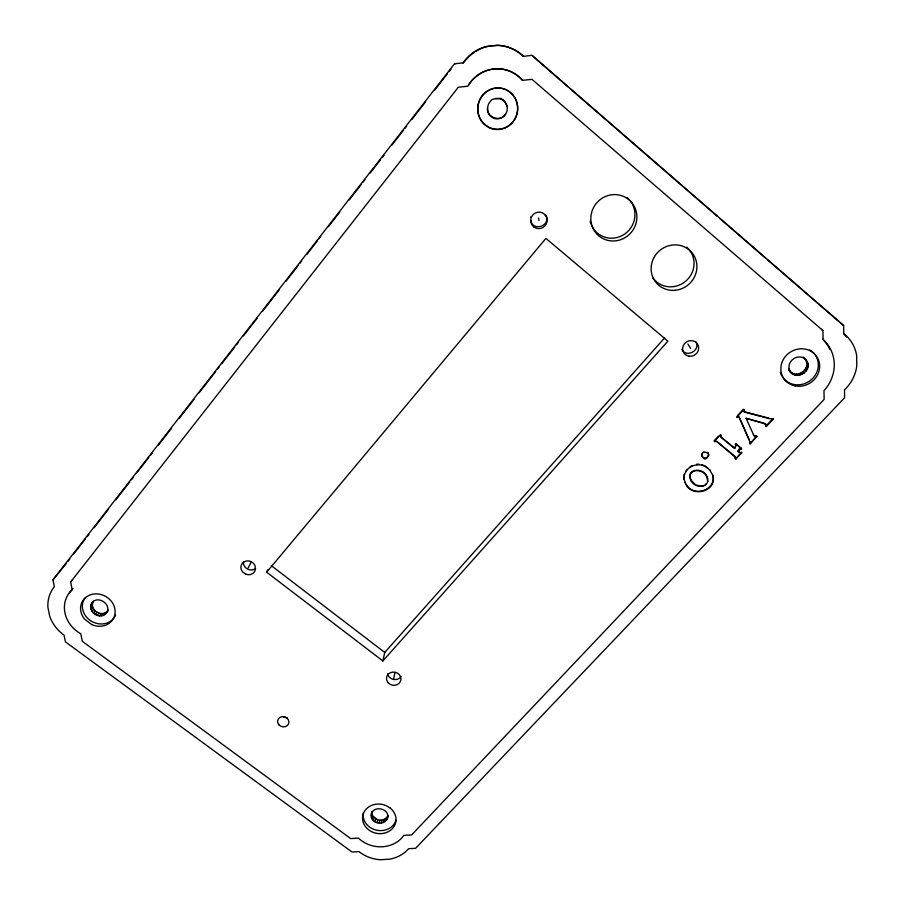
<?xml version="1.0" encoding="UTF-8"?>
<svg xmlns="http://www.w3.org/2000/svg" width="905" height="905" viewBox="0 0 905 905"><rect width="100%" height="100%" fill="white"/><g stroke="black" fill="none" stroke-linecap="round" stroke-linejoin="round"><path stroke-width="1.36" d="M683.909 477.365L684.372 474.118L684.248 479.526L683.909 477.365L684.123 477.908M686.454 484.876L686.228 484.322C693.377 497.795 716.658 490.103 712.744 475.136C717.982 491.754 690.413 498.7 685.119 482.456L685.334 482.999L684.033 478.983M91.677 603.431C97.627 593.782 113.815 605.762 105.433 613.918C97.819 620.932 85.07 608.386 93.407 601.225L90.896 605.309M105.433 613.918L108.396 610.117C103.623 617.73 90.443 611.633 92.638 603.092M690.753 479.684C685.47 467.84 704.814 467.263 707.077 477.331L706.816 476.788C712.133 488.61 692.744 489.209 690.526 479.141L691.556 481.087M689.995 477.682L690.221 478.213C688.479 468.326 702.936 468.688 706.262 475.917L706.002 475.374M243.468 561.881C242.664 567.944 250.572 572.299 255.391 568.645M707.608 478.813L707.359 478.27L707.676 481.856M708.185 453.281L708.739 455.034C703.174 467.444 697.461 445.927 708.434 453.801L707.382 452.296L707.631 452.805M701.782 455.611L701.545 455.091C701.76 459.412 708.762 458.699 708.491 454.514L708.739 455.034M387.408 818.346C390.609 808.052 371.932 804.59 371.22 815.337C370.937 824.76 387.272 826.073 387.747 816.367M386.526 820.043L387.917 815.382M385.157 821.457L385.666 818.482L387.023 817.068M383.403 822.498L383.912 819.523L385.666 818.482M381.378 823.086L381.899 820.111L383.912 819.523M756.897 436.549L756.399 436.131C754.487 437.217 753.571 435.803 756.082 435.644L756.897 436.549L750.053 443.857L750.053 442.149L739.815 418.461M379.229 823.188L379.772 820.213L381.899 820.111M507.038 106.258C506.63 104.448 504.628 101.303 502.818 99.844C505.895 101.665 507.422 106.236 507.23 108.917C507.422 115.682 498.406 121.926 491.924 117.288C485.883 113.408 486.822 104.154 490.759 101.1C490.781 96.982 512.015 99.131 495.42 98.475M377.102 822.792L377.645 819.817L372.769 816.095L371.785 812.385M375.134 821.932L375.688 818.957M505.578 114.177C501.11 122.514 486.29 117.48 487.478 108.204M373.471 820.654L374.025 817.679M372.204 819.059L372.769 816.095M371.22 815.337L371.932 811.502M371.435 817.249L372 814.285M393.709 678.716L394.942 672.483M267.857 569.765L266.658 572.209L382.86 660.944L384.749 652.437L664.587 337.916M789.782 371.027C797.169 379.942 812.475 367.735 804.839 358.731C816.774 369.364 794.013 383.72 788.515 369.048L791.004 372.408M720.312 435.893L720.629 434.773L721.115 437.217L734.645 448.518L735.991 445.713L735.72 443.665L741.387 448.405L741.218 449.4L739.249 448.937L737.994 451.041L739.215 452.319L741.761 452.681L735.708 459.14L735.245 457.104M735.211 458.722L734.724 456.278L716.658 441.221L714.588 441.267L716.93 441.719L735.38 457.206M530.749 217.46L531.031 216.567M734.645 448.518L735.697 445.203L735.256 444.163M684.599 474.661C687.642 463.756 702.947 461.448 709.769 470.136L709.52 469.605L713.004 475.668M743.978 411.537L743.955 409.637L743.978 411.537L746.059 412.544L769.08 418.574L773.481 418.891L766.309 426.527L765.472 425.633L765.811 424.173L763.99 423.178L746.105 418.314L753.661 435.034M765.811 426.108L766.15 424.66L764.329 423.653L746.105 418.314M248.208 567.82L251.42 561.745M738.288 451.55L740.166 449.106M400.972 676.555C397.781 681.804 388.607 679.836 387.725 673.784M103.713 615.072L105.387 612.821M101.688 615.739L103.374 613.488M686.884 469.627L685.809 471.878M99.493 615.875L101.19 613.624M97.276 615.457L98.984 613.205M95.195 614.54L96.914 612.289M93.385 613.16L95.116 610.92M91.982 611.418L93.701 609.189M523.328 56.359L531.959 55.341L843.652 325.585L843.754 333.617A40.431 37.286 -31.8 0 1 856.662 355.586L856.764 366.129A40.431 37.286 -31.8 0 1 844.489 389.953L844.591 397.759L415.61 848.302L408.608 848.72A34.186 29.854 10.2 0 1 389.591 859.196L380.338 859.739A34.186 29.854 10.2 0 1 358.98 851.616L352.022 852.024L65.386 641.837L64.04 635.118A37.139 32.885 29.3 0 1 49.718 616.305L47.908 607.346A37.139 32.885 29.3 0 1 54.345 586.7L52.965 579.8L454.525 63.757L463.586 62.852L462.987 62.841A42.433 40.612 -81.4 0 1 486.302 46.494L497.637 45.25A42.433 40.612 -81.4 0 1 523.418 56.268L523.328 56.359A41.935 40.137 -81.3 0 0 497.841 45.465L492.207 45.669M66.359 563.374L52.965 579.8M68.101 561.145L69.832 558.917M73.305 554.46L85.455 538.848M87.197 536.608L88.928 534.38M94.143 527.694L108.023 509.843M115.84 499.809L129.732 481.969M131.463 479.74L133.205 477.512M136.666 473.044L148.827 457.432M150.558 455.204L152.3 452.975M158.375 445.17L171.396 428.438M179.201 418.404L193.964 399.444M199.168 392.747L215.661 371.559M217.392 369.331L219.134 367.102M221.736 363.753L234.757 347.022M236.488 344.794L238.23 342.565M243.434 335.879L257.325 318.028M262.529 311.343L279.023 290.154M285.969 281.229L298.118 265.618M299.849 263.389L301.591 261.16M306.795 254.463L317.214 241.081M318.956 238.852L320.687 236.624M328.504 226.589L339.782 212.087M349.33 199.824L361.48 184.201M363.222 181.973L364.953 179.744M370.168 173.059L380.575 159.676M382.317 157.436L384.048 155.208M391.865 145.173L403.144 130.671M404.886 128.442L406.617 126.214M411.832 119.528L425.712 101.677M434.389 90.534L447.409 73.803M449.152 71.574L450.882 69.334M91.054 609.45L92.785 607.221M90.692 607.357L92.423 605.14M70.647 581.983L458.337 87.219L467.749 86.213A35.578 34.175 -80.8 0 1 522.513 80.353L531.993 79.335L822.917 330.563L823.075 339.511A39.051 36.177 -31.2 0 1 823.98 390.677L824.138 399.388L411.617 834.953L403.777 835.417A28.734 25.148 10.4 0 1 358.448 838.109L350.665 838.573L82.276 641.294L80.805 633.783A30.272 26.856 28.9 0 1 72.151 589.675L70.647 581.983L72.479 579.845M266.658 572.209L545.907 238.388L667.89 341.162L382.86 660.944M714.09 440.848L718.4 436.21M737.417 415.712L743.446 409.207M735.55 444.66L735.72 443.665M739.871 448.597L741.387 448.405M735.708 459.14L741.467 452.172L741.761 452.681M756.58 436.063L750.053 443.857M766.309 426.527L765.969 426.051L773.142 418.415L773.481 418.891M531.959 55.341L568.023 86.88M738.061 416.572L737.055 417.069L739.227 417.329L738.356 417.047M491.415 45.816L486.63 46.698A41.935 40.137 -81.3 0 0 476.154 51.11M454.525 63.757L455.226 63.769M699.124 464.197L696.635 464.186L696.873 464.718M377.645 819.817L379.772 820.213M697.133 485.68L696.895 485.125L700.108 486.019M745.743 412.08L768.741 418.099M708.038 468.507L704.803 465.973L701.522 464.638L701.771 465.17M500.431 98.883L502.761 100.014M691.33 480.544L695.538 484.809M271.376 565.716L384.749 652.437M843.652 325.585L767.451 259.78M734.362 448.009L721.115 437.217M737.994 451.041L739.215 452.319M714.86 441.764L714.35 441.346L720.391 434.841L720.9 435.26M736.014 444.163L741.693 448.914M737.349 417.533L736.851 417.115L743.752 409.671L744.261 410.101M821.525 329.352L822.917 330.563M570.15 88.735L717.326 216.329M719.452 218.173L765.313 257.936M806.14 360.054L803.063 357.158L804.364 358.482C796.954 353.312 785.879 362.068 789.737 370.417M806.106 360.722L807.407 362.057M806.762 363.007L808.075 364.342M806.774 365.405L808.086 366.751M806.14 367.769L807.452 369.127M804.907 369.93L806.208 371.31M803.154 371.751L804.443 373.132M801.004 373.109L802.294 374.489M798.606 373.901L799.884 375.281M796.129 374.082L797.384 375.462M793.719 373.629L794.963 375.021M791.547 372.589L792.791 373.969M743.672 411.074L744.295 411.899M765.573 423.857L766.218 425.056M753.345 434.547L754.555 436.436M750.053 442.149L749.747 441.651L749.951 442.726M687.913 344.036L690.639 348.459M738.921 416.866L749.204 439.796M734.724 456.278L735.539 457.625M545.783 214.881L546.224 215.695M695.979 341.909C700.843 350.507 686.001 358.29 681.782 349.296M703.785 452.376L702.45 452.681L701.986 454.321M522.479 80.273L522.513 80.353A35.419 34.017 -80.8 0 0 468.677 84.946M706.183 484.492L705.934 483.937L704.938 485.533M703.547 486.234L701.771 486.019L702.02 486.573M691.952 466.086L691.714 465.555L689.757 467.455M530.896 220.752C532.943 231.725 550.432 226.092 546.315 215.933M538.554 217.924L538.939 220.401M69.628 592.888A30.148 26.765 29 0 1 72.988 588.488M822.532 339.058A38.87 36.03 -31.2 0 1 829.84 349.409M395.983 820.269A16.765 14.684 10.4 0 1 376.367 830.134A16.765 14.684 10.4 0 1 363.358 812.803M501.551 88.238A20.691 19.887 -80.6 0 1 513.056 121.587A20.691 19.887 -80.6 0 1 479.22 116.383A20.691 19.887 -80.6 0 1 500.261 88.034M115.625 615.117A17.648 15.679 28.8 0 1 92.061 621.599A17.648 15.679 28.8 0 1 84.753 598.262M686.669 247.178A22.976 21.969 -41.6 0 1 686.114 280.822A22.976 21.969 -41.6 0 1 652.629 277.484M627.21 197.652A23.145 22.354 -52.1 0 1 625.434 233.501A23.145 22.354 -52.1 0 1 591.293 224.678M590.875 223.58A23.145 22.354 -52.1 0 1 590.218 221.318M287.304 717.654A5.645 5.045 16.8 0 1 283.152 716.466M843.901 334.092A39.978 36.901 -32 0 1 846.401 337.045M464.265 61.913A41.935 40.137 -81.3 0 1 474.231 52.343M809.681 349.941A19.729 18.27 -31.3 0 1 812.26 378.833A19.729 18.27 -31.3 0 1 782.282 376.684M781.682 375.654A19.729 18.27 -31.3 0 1 780.325 372.34M245.708 574.177L242.585 571.937A7.455 6.833 24 0 1 244.248 561.734A7.455 6.833 24 0 1 254.871 565.286L255.538 568.86A7.455 6.833 24 0 1 245.708 574.177M91.733 624.586L84.493 619.054A17.715 15.724 28.8 0 1 92.129 594.325A17.715 15.724 28.8 0 1 115.127 611.904A17.715 15.724 28.8 0 1 91.733 624.586M389.976 807.882L386.254 805.676A16.822 14.74 10.4 0 0 362.532 818.256A16.822 14.74 10.4 0 0 386.492 832.498A16.822 14.74 10.4 0 0 389.976 807.882M488.915 127.56L484.571 124.652A20.781 19.978 -80.6 0 1 489.492 89.934A20.781 19.978 -80.6 0 1 517.671 108.849A20.781 19.978 -80.6 0 1 488.915 127.56M533.848 226.929L532.366 225.413A8.292 8.122 -61.2 0 1 544.052 213.863L546.552 217.268A8.292 8.122 -61.2 0 1 533.848 226.929M675.073 290.301A23.349 22.308 -41.1 0 0 693.309 254.509A23.349 22.308 -41.1 0 0 653.682 258.106A23.349 22.308 -41.1 0 0 675.073 290.301M621.26 239.497A23.519 22.715 -51.6 0 0 629.032 199.824A23.519 22.715 -51.6 0 0 591.27 214.044A23.519 22.715 -51.6 0 0 621.26 239.497M278.808 724.69A5.735 5.102 16.7 0 0 288.537 723.955A5.735 5.102 16.7 0 0 282.428 716.613A5.735 5.102 16.7 0 0 278.808 724.69M795.212 385.926A19.82 18.349 -31.2 0 0 819.025 361.457A19.82 18.349 -31.2 0 0 786.524 355.19A19.82 18.349 -31.2 0 0 795.212 385.926M689.146 356.208A8.145 7.738 -30.5 0 0 698.23 345.518A8.145 7.738 -30.5 0 0 684.542 343.606A8.145 7.738 -30.5 0 0 689.146 356.208M388.019 682.596A7.263 6.595 11.1 0 0 400.44 681.397A7.263 6.595 11.1 0 0 392.691 672.11A7.263 6.595 11.1 0 0 388.019 682.596"/></g></svg>
